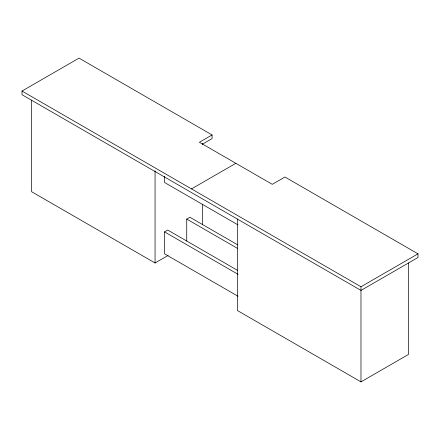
<?xml version="1.0" encoding="UTF-8"?>
<svg xmlns="http://www.w3.org/2000/svg" width="440" height="440" viewBox="0 0 440 440"><rect width="100%" height="100%" fill="white"/><g stroke="black" fill="none" stroke-linecap="round" stroke-linejoin="round"><path stroke-width="0.66" d="M212.08 134.948L199.408 142.263L272.272 184.333L284.944 177.018L418 253.836L418 257.494L360.976 290.416L22 94.71L22 91.053L79.024 58.13L212.08 134.948L212.08 138.606L202.29 144.26M191.488 188.909L235.84 163.301M238.04 296.263L164.56 253.836L164.56 231.891L167.728 230.06L237.699 270.457M186.736 241.032L186.736 219.087L189.904 217.256L237.903 244.97M31.504 100.172L31.504 191.653L155.056 262.983L168.124 255.437M22 91.053L360.976 286.759L418 253.836M237.424 219.06L237.424 310.536L360.976 381.87L408.496 354.437L408.496 262.955M238.04 224.928L164.56 182.507L164.56 176.33M186.736 219.087L237.699 248.507M164.56 231.891L238.04 274.312M360.976 286.759L360.976 381.87M202.576 143.385L202.576 144.749M202.576 204.144L202.576 224.626M155.056 170.819L155.056 262.983"/></g></svg>
